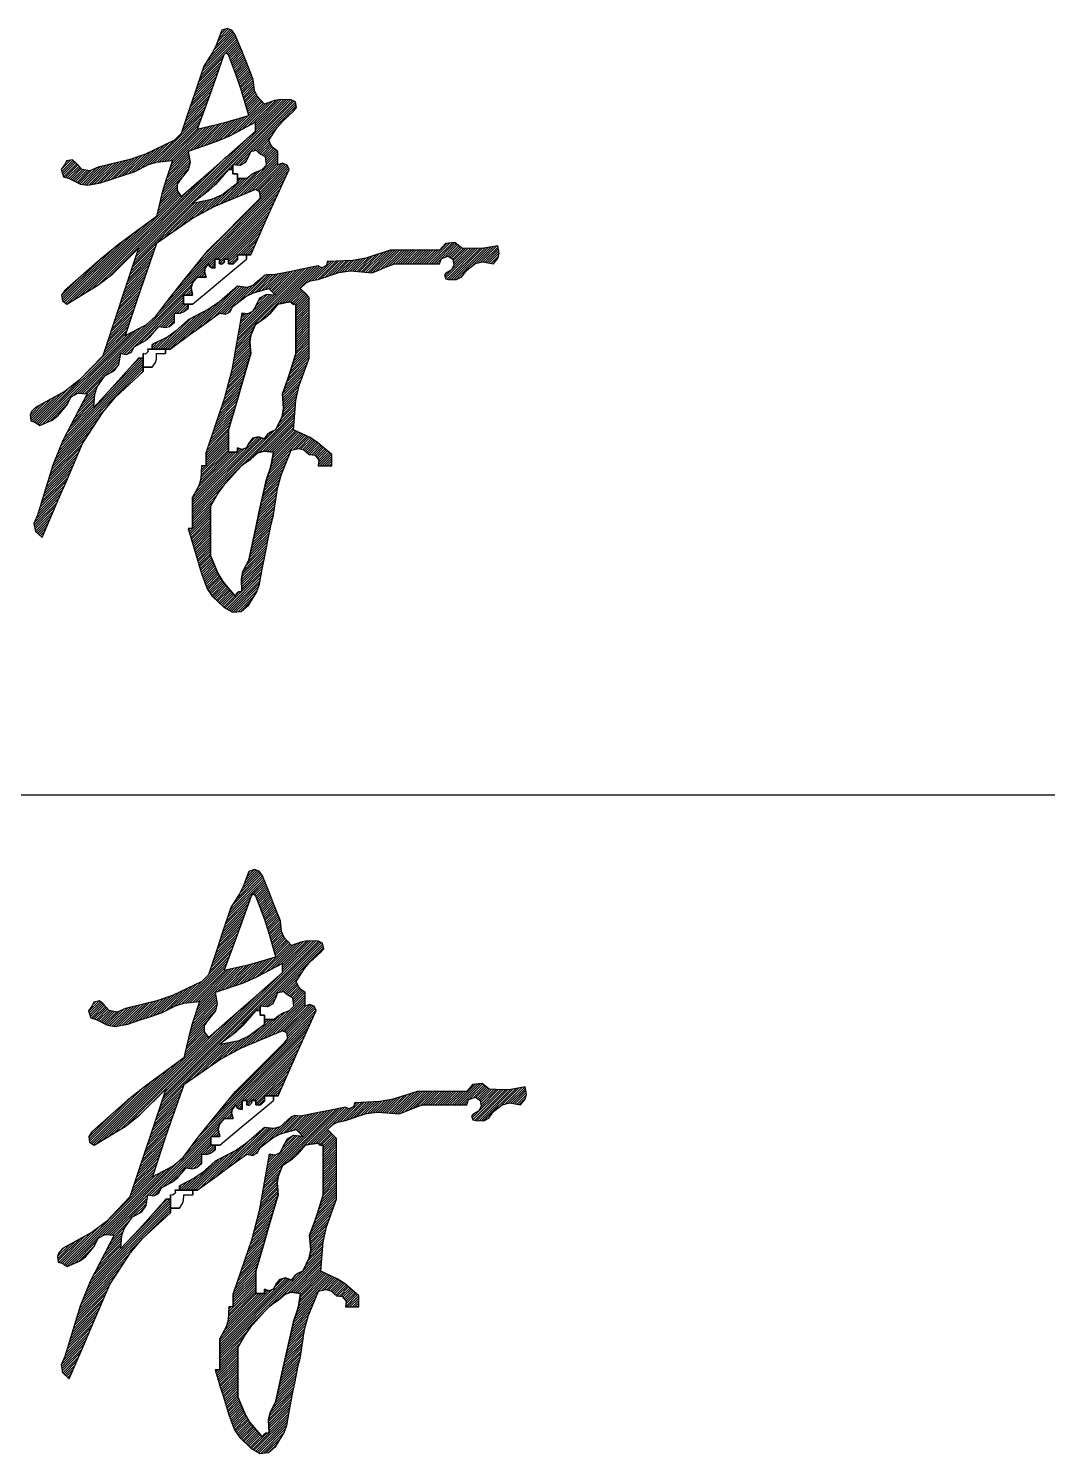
# Model space of a CAD drawing. Extents: x -14715 to 4269, y -24538 to -12228.
# Drawn here: x -13828.49 to -13820.92, y -24509.45 to -24498.87 of the extents above; entities that cross this region are included whole.
import ezdxf

# ---------------------------------------------------------------- set-up
doc = ezdxf.new("R2010")
doc.units = 0
doc.header["$LTSCALE"] = 2000
doc.header["$MEASUREMENT"] = 0
doc.layers.get('0').update_dxf_attribs({"linetype": 'CONTINUOUS'})

# ---------------------------------------------------------------- blocks, each defined once
blk = doc.blocks.new('ZYC')
h = blk.add_hatch()
h.set_pattern_fill('ANSI31', color=256, scale=0.01, style=0)
h.paths.add_polyline_path([(0.871345, 0.42887), (0.877014, 0.441542), (0.888561, 0.466786), (0.887043, 0.470041), (0.883569, 0.471431), (0.880225, 0.47012), (0.880225, 0.474121), (0.880225, 0.476122), (0.880225, 0.480123), (0.876842, 0.482728), (0.875355, 0.484586), (0.873557, 0.488458), (0.879788, 0.497952), (0.883563, 0.502415), (0.891895, 0.510131), (0.894109, 0.512712), (0.893264, 0.516935), (0.890228, 0.518466), (0.882117, 0.518604), (0.877851, 0.517893), (0.870223, 0.515132), (0.864821, 0.52111), (0.862839, 0.525469), (0.861887, 0.53347), (0.856662, 0.54685), (0.853994, 0.553519), (0.848551, 0.566812), (0.84612, 0.570258), (0.84256, 0.571445), (0.838548, 0.570146), (0.834376, 0.55897), (0.831649, 0.553515), (0.825211, 0.543472), (0.818543, 0.523467), (0.815209, 0.513465), (0.80854, 0.49346), (0.80654, 0.491459), (0.80554, 0.490459), (0.803539, 0.488458), (0.781826, 0.478132), (0.770242, 0.474043), (0.746858, 0.468453), (0.740671, 0.46563), (0.734812, 0.466802), (0.730187, 0.471787), (0.727621, 0.474019), (0.723362, 0.473167), (0.721851, 0.47012), (0.719419, 0.466675), (0.721173, 0.461415), (0.725186, 0.460118), (0.733628, 0.455915), (0.739244, 0.455113), (0.748525, 0.456784), (0.758528, 0.460118), (0.763529, 0.461785), (0.773531, 0.465119), (0.784076, 0.470453), (0.790119, 0.47223), (0.801872, 0.473455), (0.796442, 0.457016), (0.794098, 0.448645), (0.790202, 0.431777), (0.761914, 0.411004), (0.748191, 0.399958), (0.721851, 0.376763), (0.719546, 0.373426), (0.720255, 0.369169), (0.723519, 0.366761), (0.746674, 0.380799), (0.757642, 0.389367), (0.776866, 0.408438), (0.766118, 0.376456), (0.760783, 0.360452), (0.750192, 0.328417), (0.732723, 0.310244), (0.722265, 0.302226), (0.700179, 0.290074), (0.697284, 0.287008), (0.696369, 0.284262), (0.696845, 0.280072), (0.699684, 0.279157), (0.701079, 0.278459), (0.703513, 0.276738), (0.712713, 0.280665), (0.717172, 0.28401), (0.723519, 0.291741), (0.726659, 0.297847), (0.73168, 0.300636), (0.738522, 0.300077), (0.720634, 0.265553), (0.713177, 0.247249), (0.701846, 0.210054), (0.699024, 0.203867), (0.700195, 0.198008), (0.705181, 0.193383), (0.717185, 0.221389), (0.723187, 0.235393), (0.735188, 0.263401), (0.750469, 0.286767), (0.759738, 0.297752), (0.7802, 0.316748), (0.7802, 0.32675), (0.776866, 0.32675), (0.763667, 0.311956), (0.756997, 0.304619), (0.743524, 0.290074), (0.744225, 0.299963), (0.746137, 0.305318), (0.751859, 0.313414), (0.758927, 0.317452), (0.762153, 0.322062), (0.763529, 0.330085), (0.767936, 0.329319), (0.771499, 0.331101), (0.773531, 0.335086), (0.781822, 0.339679), (0.785726, 0.342873), (0.791869, 0.35009), (0.796661, 0.349308), (0.799884, 0.350229), (0.803539, 0.353424), (0.803539, 0.356091), (0.803539, 0.357425), (0.803539, 0.360092), (0.807755, 0.360184), (0.810113, 0.36097), (0.813542, 0.363426), (0.813542, 0.366761), (0.810207, 0.366761), (0.810207, 0.369428), (0.810207, 0.370762), (0.810207, 0.373429), (0.812875, 0.373429), (0.814208, 0.373429), (0.816876, 0.373429), (0.815817, 0.378825), (0.816736, 0.382503), (0.82021, 0.386766), (0.822877, 0.386766), (0.824211, 0.386766), (0.826878, 0.386766), (0.825691, 0.390644), (0.826165, 0.393484), (0.828545, 0.396768), (0.829759, 0.394693), (0.831164, 0.393756), (0.833547, 0.393434), (0.833547, 0.396101), (0.833547, 0.397435), (0.833547, 0.400102), (0.836881, 0.400102), (0.836881, 0.396768), (0.838724, 0.396367), (0.840617, 0.39826), (0.840215, 0.400102), (0.843549, 0.400102), (0.843549, 0.396768), (0.847321, 0.396775), (0.850211, 0.399664), (0.850218, 0.403437), (0.856886, 0.403437), (0.86022, 0.403437)])
h.paths.add_polyline_path([(0.81766, 0.430826), (0.832668, 0.439013), (0.863554, 0.451782), (0.86659, 0.450251), (0.867435, 0.446028), (0.865221, 0.443447), (0.850551, 0.428776), (0.843216, 0.421441), (0.828545, 0.406771), (0.817133, 0.39283), (0.811464, 0.385827), (0.800205, 0.371762), (0.78972, 0.357746), (0.782385, 0.351511), (0.766863, 0.343421), (0.775929, 0.370852), (0.780598, 0.384525), (0.790202, 0.411772)], flags=16)
h.paths.add_polyline_path([(0.80854, 0.446781), (0.805425, 0.451112), (0.805425, 0.455787), (0.80854, 0.460118), (0.813699, 0.466554), (0.815065, 0.472016), (0.813542, 0.480123), (0.834155, 0.487227), (0.844276, 0.491612), (0.863554, 0.501795), (0.863554, 0.499128), (0.863554, 0.497794), (0.863554, 0.495127), (0.841589, 0.475743), (0.830586, 0.466074)], flags=16)
h.paths.add_polyline_path([(0.816876, 0.44178), (0.828552, 0.450587), (0.834008, 0.455702), (0.843549, 0.466786), (0.846883, 0.466786), (0.846883, 0.47012), (0.852237, 0.469623), (0.856263, 0.471924), (0.858553, 0.476789), (0.859871, 0.479923), (0.864466, 0.480842), (0.866889, 0.478456), (0.871025, 0.476192), (0.871893, 0.470117), (0.868556, 0.466786), (0.863539, 0.464853), (0.861098, 0.463458), (0.856886, 0.460118), (0.850218, 0.460118), (0.850218, 0.456784), (0.838559, 0.447954), (0.831216, 0.444649)], flags=16)
h.paths.add_polyline_path([(0.82021, 0.496794), (0.828392, 0.518733), (0.832394, 0.529737), (0.840215, 0.551808), (0.840995, 0.55289), (0.84277, 0.55289), (0.843549, 0.551808), (0.850321, 0.534079), (0.853333, 0.525043), (0.858553, 0.506796), (0.843346, 0.502328), (0.835663, 0.500323)], flags=16)
h.paths.add_polyline_path([(0.862059, 0.375253), (0.873557, 0.37843), (0.875557, 0.37643), (0.876558, 0.375429), (0.878558, 0.373429), (0.871716, 0.373988), (0.866694, 0.371199), (0.863554, 0.365093), (0.861382, 0.361183), (0.857984, 0.359484), (0.853552, 0.360092), (0.846069, 0.318055), (0.840672, 0.297141), (0.826878, 0.256732), (0.826878, 0.250064), (0.826878, 0.24673), (0.825545, 0.24673), (0.824878, 0.24673), (0.823544, 0.24673), (0.823031, 0.237034), (0.821563, 0.231894), (0.816876, 0.223391), (0.816876, 0.213388), (0.816876, 0.200051), (0.815542, 0.200051), (0.814875, 0.200051), (0.813542, 0.200051), (0.817543, 0.186714), (0.819543, 0.180046), (0.823544, 0.166709), (0.827791, 0.155463), (0.831467, 0.149949), (0.840215, 0.141703), (0.84657, 0.13798), (0.852974, 0.138562), (0.858553, 0.14337), (0.864559, 0.153054), (0.866713, 0.158799), (0.868556, 0.170044), (0.871223, 0.18338), (0.872557, 0.190049), (0.875224, 0.203385), (0.875891, 0.206053), (0.876224, 0.207386), (0.876891, 0.210054), (0.879889, 0.229889), (0.882632, 0.239833), (0.890228, 0.258399), (0.89558, 0.259661), (0.899436, 0.258697), (0.903565, 0.255065), (0.907812, 0.254625), (0.910735, 0.25097), (0.910233, 0.24673), (0.914234, 0.24673), (0.916235, 0.24673), (0.920236, 0.24673), (0.920236, 0.250064), (0.920236, 0.251731), (0.920236, 0.255065), (0.90998, 0.263848), (0.904109, 0.267647), (0.891895, 0.273403), (0.893648, 0.295176), (0.896067, 0.306234), (0.903565, 0.32675), (0.903565, 0.344755), (0.903565, 0.353757), (0.903565, 0.371762), (0.900897, 0.374429), (0.899564, 0.375763), (0.896896, 0.37843), (0.901245, 0.382512), (0.904358, 0.384068), (0.910233, 0.385099), (0.925477, 0.390367), (0.934172, 0.391453), (0.950243, 0.3901), (0.956912, 0.392767), (0.960246, 0.394101), (0.966914, 0.396768), (0.980251, 0.396768), (0.986919, 0.396768), (1.000256, 0.396768), (1.001698, 0.400731), (1.006727, 0.402408), (1.010259, 0.400102), (1.010867, 0.395671), (1.009168, 0.392272), (1.005257, 0.3901), (1.003934, 0.388458), (1.004881, 0.385618), (1.006924, 0.385099), (1.012888, 0.385026), (1.016741, 0.386953), (1.020261, 0.391767), (1.026697, 0.396926), (1.03216, 0.398291), (1.040266, 0.396768), (1.04374, 0.401031), (1.044659, 0.404709), (1.0436, 0.410105), (1.033059, 0.40833), (1.027608, 0.407989), (1.016927, 0.408438), (1.011661, 0.412583), (1.004597, 0.411877), (1.000256, 0.406771), (0.985586, 0.406771), (0.97825, 0.406771), (0.96358, 0.406771), (0.945524, 0.400963), (0.935851, 0.399236), (0.916901, 0.398435), (0.916329, 0.395509), (0.912918, 0.393803), (0.910233, 0.395101), (0.896896, 0.392434), (0.890228, 0.3911), (0.876891, 0.388433), (0.872698, 0.388881), (0.869975, 0.387973), (0.866889, 0.385099), (0.861654, 0.380508), (0.857114, 0.379147), (0.850218, 0.380097), (0.836856, 0.368404), (0.829308, 0.363258), (0.813542, 0.355091), (0.803942, 0.346403), (0.798418, 0.342605), (0.786868, 0.336753), (0.786868, 0.333419), (0.796871, 0.333419), (0.800205, 0.333419), (0.814842, 0.344134), (0.822177, 0.349469), (0.836881, 0.360092), (0.841288, 0.359327), (0.844851, 0.361109), (0.846883, 0.365093), (0.856324, 0.372385)])
h.paths.add_polyline_path([(0.870971, 0.356805), (0.874427, 0.359915), (0.880225, 0.366761), (0.884191, 0.367611), (0.8862, 0.367945), (0.890228, 0.368428), (0.890952, 0.367124), (0.892085, 0.366558), (0.893562, 0.366761), (0.893562, 0.35209), (0.893562, 0.344755), (0.893562, 0.330085), (0.889936, 0.317963), (0.887932, 0.31195), (0.88356, 0.300077), (0.884483, 0.289261), (0.883338, 0.28315), (0.878558, 0.273403), (0.874686, 0.271605), (0.872827, 0.270118), (0.870223, 0.266735), (0.865641, 0.268341), (0.861595, 0.267185), (0.858553, 0.263401), (0.857036, 0.260146), (0.853561, 0.258756), (0.850218, 0.260067), (0.850218, 0.256732), (0.843549, 0.256732), (0.843549, 0.273403), (0.850246, 0.296067), (0.85358, 0.307404), (0.86022, 0.330085), (0.859447, 0.338821), (0.860191, 0.343656), (0.863554, 0.351757)], flags=16)
h.paths.add_polyline_path([(0.869994, 0.257683), (0.876891, 0.256732), (0.875505, 0.248601), (0.874493, 0.244554), (0.87189, 0.236727), (0.866414, 0.212753), (0.863747, 0.200749), (0.858553, 0.176712), (0.854239, 0.168195), (0.853106, 0.16291), (0.853552, 0.153373), (0.851169, 0.153051), (0.849764, 0.152114), (0.848551, 0.150038), (0.839476, 0.160787), (0.835638, 0.167068), (0.830213, 0.180046), (0.830213, 0.216722), (0.835992, 0.226633), (0.839383, 0.23138), (0.850218, 0.243396), (0.853788, 0.247187), (0.855847, 0.248903), (0.86022, 0.251731), (0.865455, 0.256321)], flags=16)
for p, q in [((0.84256, 0.571445), (0.838548, 0.570146)), ((0.84612, 0.570258), (0.84256, 0.571445)), ((0.838548, 0.570146), (0.834376, 0.55897)), ((0.848551, 0.566812), (0.84612, 0.570258)), ((0.853994, 0.553519), (0.848551, 0.566812)), ((0.831649, 0.553515), (0.825211, 0.543472)), ((0.834376, 0.55897), (0.831649, 0.553515)), ((0.840215, 0.551808), (0.832394, 0.529737)), ((0.840995, 0.55289), (0.840215, 0.551808)), ((0.84277, 0.55289), (0.840995, 0.55289)), ((0.843549, 0.551808), (0.84277, 0.55289)), ((0.850321, 0.534079), (0.843549, 0.551808)), ((0.856662, 0.54685), (0.853994, 0.553519)), ((0.825211, 0.543472), (0.818543, 0.523467)), ((0.861887, 0.53347), (0.856662, 0.54685)), ((0.832394, 0.529737), (0.828392, 0.518733)), ((0.853333, 0.525043), (0.850321, 0.534079)), ((0.862839, 0.525469), (0.861887, 0.53347)), ((0.818543, 0.523467), (0.815209, 0.513465)), ((0.828392, 0.518733), (0.82021, 0.496794)), ((0.858553, 0.506796), (0.853333, 0.525043)), ((0.864821, 0.52111), (0.862839, 0.525469)), ((0.870223, 0.515132), (0.864821, 0.52111)), ((0.882117, 0.518604), (0.877851, 0.517893)), ((0.890228, 0.518466), (0.882117, 0.518604)), ((0.815209, 0.513465), (0.80854, 0.49346)), ((0.877851, 0.517893), (0.870223, 0.515132)), ((0.883563, 0.502415), (0.891895, 0.510131)), ((0.893264, 0.516935), (0.890228, 0.518466)), ((0.891895, 0.510131), (0.894109, 0.512712)), ((0.894109, 0.512712), (0.893264, 0.516935)), ((0.82021, 0.496794), (0.835663, 0.500323)), ((0.835663, 0.500323), (0.843346, 0.502328)), ((0.843346, 0.502328), (0.858553, 0.506796)), ((0.863554, 0.501795), (0.844276, 0.491612)), ((0.863554, 0.499128), (0.863554, 0.501795)), ((0.863554, 0.497794), (0.863554, 0.499128)), ((0.863554, 0.495127), (0.863554, 0.497794)), ((0.873557, 0.488458), (0.879788, 0.497952)), ((0.879788, 0.497952), (0.883563, 0.502415)), ((0.803539, 0.488458), (0.781826, 0.478132)), ((0.80554, 0.490459), (0.803539, 0.488458)), ((0.80654, 0.491459), (0.80554, 0.490459)), ((0.80854, 0.49346), (0.80654, 0.491459)), ((0.834155, 0.487227), (0.813542, 0.480123)), ((0.844276, 0.491612), (0.834155, 0.487227)), ((0.841589, 0.475743), (0.863554, 0.495127)), ((0.875355, 0.484586), (0.873557, 0.488458)), ((0.781826, 0.478132), (0.770242, 0.474043)), ((0.813542, 0.480123), (0.815065, 0.472016)), ((0.858553, 0.476789), (0.856263, 0.471924)), ((0.859871, 0.479923), (0.858553, 0.476789)), ((0.864466, 0.480842), (0.859871, 0.479923)), ((0.866889, 0.478456), (0.864466, 0.480842)), ((0.871025, 0.476192), (0.866889, 0.478456)), ((0.871893, 0.470117), (0.871025, 0.476192)), ((0.876842, 0.482728), (0.875355, 0.484586)), ((0.880225, 0.480123), (0.876842, 0.482728)), ((0.880225, 0.476122), (0.880225, 0.480123)), ((0.721851, 0.47012), (0.719419, 0.466675)), ((0.719419, 0.466675), (0.721173, 0.461415)), ((0.723362, 0.473167), (0.721851, 0.47012)), ((0.727621, 0.474019), (0.723362, 0.473167)), ((0.730187, 0.471787), (0.727621, 0.474019)), ((0.734812, 0.466802), (0.730187, 0.471787)), ((0.740671, 0.46563), (0.734812, 0.466802)), ((0.746858, 0.468453), (0.740671, 0.46563)), ((0.770242, 0.474043), (0.746858, 0.468453)), ((0.773531, 0.465119), (0.784076, 0.470453)), ((0.784076, 0.470453), (0.790119, 0.47223)), ((0.790119, 0.47223), (0.801872, 0.473455)), ((0.801872, 0.473455), (0.796442, 0.457016)), ((0.813699, 0.466554), (0.80854, 0.460118)), ((0.80854, 0.446781), (0.830586, 0.466074)), ((0.815065, 0.472016), (0.813699, 0.466554)), ((0.830586, 0.466074), (0.841589, 0.475743)), ((0.843549, 0.466786), (0.834008, 0.455702)), ((0.846883, 0.466786), (0.843549, 0.466786)), ((0.843549, 0.466786), (0.846883, 0.466786)), ((0.846883, 0.466786), (0.843549, 0.466786)), ((0.852237, 0.469623), (0.846883, 0.47012)), ((0.846883, 0.47012), (0.846883, 0.463452)), ((0.846883, 0.463452), (0.846883, 0.47012)), ((0.846883, 0.47012), (0.846883, 0.463452)), ((0.846883, 0.463452), (0.846883, 0.466786)), ((0.846883, 0.466786), (0.846883, 0.463452)), ((0.846883, 0.463452), (0.846883, 0.466786)), ((0.856263, 0.471924), (0.852237, 0.469623)), ((0.863539, 0.464853), (0.868556, 0.466786)), ((0.868556, 0.466786), (0.871893, 0.470117)), ((0.877014, 0.441542), (0.888561, 0.466786)), ((0.880225, 0.474121), (0.880225, 0.476122)), ((0.880225, 0.47012), (0.880225, 0.474121)), ((0.883569, 0.471431), (0.880225, 0.47012)), ((0.887043, 0.470041), (0.883569, 0.471431)), ((0.888561, 0.466786), (0.887043, 0.470041)), ((0.721173, 0.461415), (0.725186, 0.460118)), ((0.725186, 0.460118), (0.733628, 0.455915)), ((0.733628, 0.455915), (0.739244, 0.455113)), ((0.739244, 0.455113), (0.748525, 0.456784)), ((0.748525, 0.456784), (0.758528, 0.460118)), ((0.758528, 0.460118), (0.763529, 0.461785)), ((0.763529, 0.461785), (0.773531, 0.465119)), ((0.796442, 0.457016), (0.794098, 0.448645)), ((0.80854, 0.460118), (0.805425, 0.455787)), ((0.805425, 0.455787), (0.805425, 0.451112)), ((0.834008, 0.455702), (0.828552, 0.450587)), ((0.838559, 0.447954), (0.850218, 0.456784)), ((0.848217, 0.463452), (0.846883, 0.463452)), ((0.846883, 0.463452), (0.848217, 0.463452)), ((0.848884, 0.463452), (0.848217, 0.463452)), ((0.848217, 0.463452), (0.848884, 0.463452)), ((0.850218, 0.463452), (0.848884, 0.463452)), ((0.848884, 0.463452), (0.850218, 0.463452)), ((0.850218, 0.456784), (0.850218, 0.463452)), ((0.850218, 0.463452), (0.850218, 0.456784)), ((0.850218, 0.456784), (0.850218, 0.463452)), ((0.850218, 0.463452), (0.850218, 0.460118)), ((0.850218, 0.460118), (0.850218, 0.463452)), ((0.850218, 0.463452), (0.850218, 0.460118)), ((0.850218, 0.460118), (0.856886, 0.460118)), ((0.856886, 0.460118), (0.850218, 0.460118)), ((0.850218, 0.460118), (0.856886, 0.460118)), ((0.856886, 0.460118), (0.861098, 0.463458)), ((0.861098, 0.463458), (0.863539, 0.464853)), ((0.794098, 0.448645), (0.790202, 0.431777)), ((0.805425, 0.451112), (0.80854, 0.446781)), ((0.828552, 0.450587), (0.816876, 0.44178)), ((0.816876, 0.44178), (0.831216, 0.444649)), ((0.831216, 0.444649), (0.838559, 0.447954)), ((0.863554, 0.451782), (0.832668, 0.439013)), ((0.86659, 0.450251), (0.863554, 0.451782)), ((0.865221, 0.443447), (0.867435, 0.446028)), ((0.867435, 0.446028), (0.86659, 0.450251)), ((0.832668, 0.439013), (0.81766, 0.430826)), ((0.850551, 0.428776), (0.865221, 0.443447)), ((0.871345, 0.42887), (0.877014, 0.441542)), ((0.790202, 0.431777), (0.761914, 0.411004)), ((0.81766, 0.430826), (0.790202, 0.411772)), ((0.843216, 0.421441), (0.850551, 0.428776)), ((0.86022, 0.403437), (0.871345, 0.42887)), ((0.828545, 0.406771), (0.843216, 0.421441)), ((0.761914, 0.411004), (0.748191, 0.399958)), ((0.757642, 0.389367), (0.776866, 0.408438)), ((0.776866, 0.408438), (0.766118, 0.376456)), ((0.790202, 0.411772), (0.780598, 0.384525)), ((0.817133, 0.39283), (0.828545, 0.406771)), ((0.850211, 0.399664), (0.850218, 0.403437)), ((0.850218, 0.403437), (0.850211, 0.399664)), ((0.850218, 0.403437), (0.86022, 0.403437)), ((0.86022, 0.403437), (0.850218, 0.403437)), ((0.850218, 0.403437), (0.86022, 0.403437)), ((0.856886, 0.403437), (0.850218, 0.403437)), ((0.850218, 0.403437), (0.856886, 0.403437)), ((0.856886, 0.403437), (0.850218, 0.403437)), ((0.856886, 0.400102), (0.856886, 0.403437)), ((0.856886, 0.403437), (0.856886, 0.400102)), ((0.856886, 0.400102), (0.856886, 0.403437)), ((0.96358, 0.406771), (0.945524, 0.400963)), ((0.97825, 0.406771), (0.96358, 0.406771)), ((0.985586, 0.406771), (0.97825, 0.406771)), ((1.000256, 0.406771), (0.985586, 0.406771)), ((1.004597, 0.411877), (1.000256, 0.406771)), ((1.001698, 0.400731), (1.006727, 0.402408)), ((1.011661, 0.412583), (1.004597, 0.411877)), ((1.006727, 0.402408), (1.010259, 0.400102)), ((1.016927, 0.408438), (1.011661, 0.412583)), ((1.027608, 0.407989), (1.016927, 0.408438)), ((1.033059, 0.40833), (1.027608, 0.407989)), ((1.0436, 0.410105), (1.033059, 0.40833)), ((1.044659, 0.404709), (1.0436, 0.410105)), ((1.04374, 0.401031), (1.044659, 0.404709)), ((0.748191, 0.399958), (0.721851, 0.376763)), ((0.811464, 0.385827), (0.817133, 0.39283)), ((0.825691, 0.390644), (0.826165, 0.393484)), ((0.826165, 0.393484), (0.825691, 0.390644)), ((0.826165, 0.393484), (0.828545, 0.396768)), ((0.828545, 0.396768), (0.826165, 0.393484)), ((0.828545, 0.396768), (0.829759, 0.394693)), ((0.829759, 0.394693), (0.828545, 0.396768)), ((0.829759, 0.394693), (0.831164, 0.393756)), ((0.831164, 0.393756), (0.829759, 0.394693)), ((0.831164, 0.393756), (0.833547, 0.393434)), ((0.833547, 0.393434), (0.831164, 0.393756)), ((0.833547, 0.397435), (0.833547, 0.400102)), ((0.833547, 0.400102), (0.836881, 0.400102)), ((0.836881, 0.400102), (0.833547, 0.400102)), ((0.833547, 0.400102), (0.836881, 0.400102)), ((0.836881, 0.400102), (0.833547, 0.400102)), ((0.833547, 0.400102), (0.836881, 0.400102)), ((0.836881, 0.400102), (0.833547, 0.400102)), ((0.833547, 0.400102), (0.833547, 0.397435)), ((0.833547, 0.396101), (0.833547, 0.397435)), ((0.833547, 0.397435), (0.833547, 0.396101)), ((0.833547, 0.393434), (0.833547, 0.396101)), ((0.833547, 0.396101), (0.833547, 0.393434)), ((0.836881, 0.396768), (0.836881, 0.400102)), ((0.836881, 0.400102), (0.836881, 0.396768)), ((0.836881, 0.396768), (0.836881, 0.400102)), ((0.838724, 0.396367), (0.836881, 0.396768)), ((0.836881, 0.396768), (0.838724, 0.396367)), ((0.840617, 0.39826), (0.838724, 0.396367)), ((0.838724, 0.396367), (0.840617, 0.39826)), ((0.843549, 0.400102), (0.840215, 0.400102)), ((0.840215, 0.400102), (0.843549, 0.400102)), ((0.843549, 0.400102), (0.840215, 0.400102)), ((0.840215, 0.400102), (0.840617, 0.39826)), ((0.840617, 0.39826), (0.840215, 0.400102)), ((0.840215, 0.400102), (0.843549, 0.400102)), ((0.843549, 0.400102), (0.840215, 0.400102)), ((0.840215, 0.400102), (0.843549, 0.400102)), ((0.840833, 0.386824), (0.856886, 0.400102)), ((0.843549, 0.396768), (0.843549, 0.400102)), ((0.843549, 0.400102), (0.843549, 0.396768)), ((0.843549, 0.396768), (0.843549, 0.400102)), ((0.843549, 0.396768), (0.847321, 0.396775)), ((0.847321, 0.396775), (0.843549, 0.396768)), ((0.847321, 0.396775), (0.850211, 0.399664)), ((0.850211, 0.399664), (0.847321, 0.396775)), ((0.896896, 0.392434), (0.890228, 0.3911)), ((0.910233, 0.395101), (0.896896, 0.392434)), ((0.912918, 0.393803), (0.910233, 0.395101)), ((0.916329, 0.395509), (0.912918, 0.393803)), ((0.916901, 0.398435), (0.916329, 0.395509)), ((0.935851, 0.399236), (0.916901, 0.398435)), ((0.945524, 0.400963), (0.935851, 0.399236)), ((0.950243, 0.3901), (0.956912, 0.392767)), ((0.956912, 0.392767), (0.960246, 0.394101)), ((0.960246, 0.394101), (0.966914, 0.396768)), ((0.966914, 0.396768), (0.980251, 0.396768)), ((0.980251, 0.396768), (0.986919, 0.396768)), ((0.986919, 0.396768), (1.000256, 0.396768)), ((1.000256, 0.396768), (1.001698, 0.400731)), ((1.009168, 0.392272), (1.005257, 0.3901)), ((1.010867, 0.395671), (1.009168, 0.392272)), ((1.010259, 0.400102), (1.010867, 0.395671)), ((1.016741, 0.386953), (1.020261, 0.391767)), ((1.020261, 0.391767), (1.026697, 0.396926)), ((1.026697, 0.396926), (1.03216, 0.398291)), ((1.03216, 0.398291), (1.040266, 0.396768)), ((1.040266, 0.396768), (1.04374, 0.401031)), ((0.746674, 0.380799), (0.757642, 0.389367)), ((0.780598, 0.384525), (0.775929, 0.370852)), ((0.800205, 0.371762), (0.811464, 0.385827)), ((0.815817, 0.378825), (0.816736, 0.382503)), ((0.816736, 0.382503), (0.815817, 0.378825)), ((0.816736, 0.382503), (0.82021, 0.386766)), ((0.82021, 0.386766), (0.816736, 0.382503)), ((0.82021, 0.386766), (0.822877, 0.386766)), ((0.822877, 0.386766), (0.82021, 0.386766)), ((0.822877, 0.386766), (0.824211, 0.386766)), ((0.824211, 0.386766), (0.822877, 0.386766)), ((0.824211, 0.386766), (0.826878, 0.386766)), ((0.826878, 0.386766), (0.824211, 0.386766)), ((0.826878, 0.386766), (0.825691, 0.390644)), ((0.825691, 0.390644), (0.826878, 0.386766)), ((0.832831, 0.380156), (0.840833, 0.386824)), ((0.866889, 0.385099), (0.861654, 0.380508)), ((0.869975, 0.387973), (0.866889, 0.385099)), ((0.872698, 0.388881), (0.869975, 0.387973)), ((0.876891, 0.388433), (0.872698, 0.388881)), ((0.890228, 0.3911), (0.876891, 0.388433)), ((0.896896, 0.37843), (0.901245, 0.382512)), ((0.901245, 0.382512), (0.904358, 0.384068)), ((0.904358, 0.384068), (0.910233, 0.385099)), ((0.910233, 0.385099), (0.925477, 0.390367)), ((0.925477, 0.390367), (0.934172, 0.391453)), ((0.934172, 0.391453), (0.950243, 0.3901)), ((1.005257, 0.3901), (1.003934, 0.388458)), ((1.003934, 0.388458), (1.004881, 0.385618)), ((1.004881, 0.385618), (1.006924, 0.385099)), ((1.006924, 0.385099), (1.012888, 0.385026)), ((1.012888, 0.385026), (1.016741, 0.386953)), ((0.721851, 0.376763), (0.719546, 0.373426)), ((0.719546, 0.373426), (0.720255, 0.369169)), ((0.723519, 0.366761), (0.746674, 0.380799)), ((0.766118, 0.376456), (0.760783, 0.360452)), ((0.775929, 0.370852), (0.766863, 0.343421)), ((0.78972, 0.357746), (0.800205, 0.371762)), ((0.810207, 0.370762), (0.810207, 0.373429)), ((0.810207, 0.373429), (0.812875, 0.373429)), ((0.812875, 0.373429), (0.810207, 0.373429)), ((0.810207, 0.373429), (0.810207, 0.370762)), ((0.810207, 0.369428), (0.810207, 0.370762)), ((0.810207, 0.370762), (0.810207, 0.369428)), ((0.812875, 0.373429), (0.814208, 0.373429)), ((0.814208, 0.373429), (0.812875, 0.373429)), ((0.814208, 0.373429), (0.816876, 0.373429)), ((0.816876, 0.373429), (0.814208, 0.373429)), ((0.816876, 0.373429), (0.815817, 0.378825)), ((0.815817, 0.378825), (0.816876, 0.373429)), ((0.816876, 0.366761), (0.832831, 0.380156)), ((0.850218, 0.380097), (0.836856, 0.368404)), ((0.846883, 0.365093), (0.856324, 0.372385)), ((0.857114, 0.379147), (0.850218, 0.380097)), ((0.856324, 0.372385), (0.862059, 0.375253)), ((0.861654, 0.380508), (0.857114, 0.379147)), ((0.862059, 0.375253), (0.873557, 0.37843)), ((0.866694, 0.371199), (0.863554, 0.365093)), ((0.871716, 0.373988), (0.866694, 0.371199)), ((0.878558, 0.373429), (0.871716, 0.373988)), ((0.873557, 0.37843), (0.875557, 0.37643)), ((0.875557, 0.37643), (0.876558, 0.375429)), ((0.876558, 0.375429), (0.878558, 0.373429)), ((0.899564, 0.375763), (0.896896, 0.37843)), ((0.900897, 0.374429), (0.899564, 0.375763)), ((0.903565, 0.371762), (0.900897, 0.374429)), ((0.903565, 0.353757), (0.903565, 0.371762)), ((0.720255, 0.369169), (0.723519, 0.366761)), ((0.760783, 0.360452), (0.750192, 0.328417)), ((0.803539, 0.360092), (0.807755, 0.360184)), ((0.803539, 0.357425), (0.803539, 0.360092)), ((0.807755, 0.360184), (0.810113, 0.36097)), ((0.810113, 0.36097), (0.813542, 0.363426)), ((0.810207, 0.366761), (0.810207, 0.369428)), ((0.810207, 0.369428), (0.810207, 0.366761)), ((0.813542, 0.366761), (0.810207, 0.366761)), ((0.810207, 0.366761), (0.813542, 0.366761)), ((0.813542, 0.366761), (0.810207, 0.366761)), ((0.810207, 0.366761), (0.816876, 0.366761)), ((0.816876, 0.366761), (0.810207, 0.366761)), ((0.810207, 0.366761), (0.816876, 0.366761)), ((0.813542, 0.363426), (0.813542, 0.366761)), ((0.813542, 0.366761), (0.813542, 0.363426)), ((0.813542, 0.363426), (0.813542, 0.366761)), ((0.829308, 0.363258), (0.813542, 0.355091)), ((0.822177, 0.349469), (0.836881, 0.360092)), ((0.836856, 0.368404), (0.829308, 0.363258)), ((0.836881, 0.360092), (0.841288, 0.359327)), ((0.841288, 0.359327), (0.844851, 0.361109)), ((0.844851, 0.361109), (0.846883, 0.365093)), ((0.853552, 0.360092), (0.846069, 0.318055)), ((0.857984, 0.359484), (0.853552, 0.360092)), ((0.861382, 0.361183), (0.857984, 0.359484)), ((0.863554, 0.365093), (0.861382, 0.361183)), ((0.870971, 0.356805), (0.874427, 0.359915)), ((0.874427, 0.359915), (0.870971, 0.356805)), ((0.874427, 0.359915), (0.880225, 0.366761)), ((0.880225, 0.366761), (0.874427, 0.359915)), ((0.880225, 0.366761), (0.884191, 0.367611)), ((0.884191, 0.367611), (0.880225, 0.366761)), ((0.884191, 0.367611), (0.8862, 0.367945)), ((0.8862, 0.367945), (0.884191, 0.367611)), ((0.8862, 0.367945), (0.890228, 0.368428)), ((0.890228, 0.368428), (0.8862, 0.367945)), ((0.890228, 0.368428), (0.890952, 0.367124)), ((0.890952, 0.367124), (0.890228, 0.368428)), ((0.890952, 0.367124), (0.892085, 0.366558)), ((0.892085, 0.366558), (0.890952, 0.367124)), ((0.892085, 0.366558), (0.893562, 0.366761)), ((0.893562, 0.366761), (0.892085, 0.366558)), ((0.893562, 0.366761), (0.893562, 0.35209)), ((0.893562, 0.35209), (0.893562, 0.366761)), ((0.766863, 0.343421), (0.782385, 0.351511)), ((0.782385, 0.351511), (0.78972, 0.357746)), ((0.785726, 0.342873), (0.791869, 0.35009)), ((0.791869, 0.35009), (0.796661, 0.349308)), ((0.796661, 0.349308), (0.799884, 0.350229)), ((0.799884, 0.350229), (0.803539, 0.353424)), ((0.803539, 0.356091), (0.803539, 0.357425)), ((0.803539, 0.353424), (0.803539, 0.356091)), ((0.813542, 0.355091), (0.803942, 0.346403)), ((0.814842, 0.344134), (0.822177, 0.349469)), ((0.860191, 0.343656), (0.863554, 0.351757)), ((0.863554, 0.351757), (0.860191, 0.343656)), ((0.863554, 0.351757), (0.870971, 0.356805)), ((0.870971, 0.356805), (0.863554, 0.351757)), ((0.893562, 0.35209), (0.893562, 0.344755)), ((0.893562, 0.344755), (0.893562, 0.35209)), ((0.903565, 0.344755), (0.903565, 0.353757)), ((0.773531, 0.335086), (0.781822, 0.339679)), ((0.781822, 0.339679), (0.785726, 0.342873)), ((0.798418, 0.342605), (0.786868, 0.336753)), ((0.803942, 0.346403), (0.798418, 0.342605)), ((0.800205, 0.333419), (0.814842, 0.344134)), ((0.859447, 0.338821), (0.860191, 0.343656)), ((0.860191, 0.343656), (0.859447, 0.338821)), ((0.86022, 0.330085), (0.859447, 0.338821)), ((0.859447, 0.338821), (0.86022, 0.330085)), ((0.893562, 0.344755), (0.893562, 0.330085)), ((0.893562, 0.330085), (0.893562, 0.344755)), ((0.903565, 0.32675), (0.903565, 0.344755)), ((0.750192, 0.328417), (0.732723, 0.310244)), ((0.762153, 0.322062), (0.763529, 0.330085)), ((0.763529, 0.330085), (0.767936, 0.329319)), ((0.767936, 0.329319), (0.771499, 0.331101)), ((0.771499, 0.331101), (0.773531, 0.335086)), ((0.782043, 0.329683), (0.7802, 0.330085)), ((0.7802, 0.330085), (0.7802, 0.320082)), ((0.7802, 0.320082), (0.7802, 0.330085)), ((0.7802, 0.330085), (0.7802, 0.320082)), ((0.783936, 0.331576), (0.782043, 0.329683)), ((0.796871, 0.333419), (0.783534, 0.333419)), ((0.783534, 0.333419), (0.796871, 0.333419)), ((0.796871, 0.333419), (0.783534, 0.333419)), ((0.783534, 0.333419), (0.783936, 0.331576)), ((0.786868, 0.336753), (0.786868, 0.333419)), ((0.786868, 0.333419), (0.786868, 0.336753)), ((0.786868, 0.336753), (0.786868, 0.333419)), ((0.786868, 0.333419), (0.800205, 0.333419)), ((0.800205, 0.333419), (0.786868, 0.333419)), ((0.786868, 0.333419), (0.800205, 0.333419)), ((0.790068, 0.325869), (0.790202, 0.330085)), ((0.790202, 0.330085), (0.79287, 0.330085)), ((0.79287, 0.330085), (0.794203, 0.330085)), ((0.794203, 0.330085), (0.796871, 0.330085)), ((0.796871, 0.330085), (0.796871, 0.333419)), ((0.796871, 0.333419), (0.796871, 0.330085)), ((0.796871, 0.330085), (0.796871, 0.333419)), ((0.85358, 0.307404), (0.86022, 0.330085)), ((0.86022, 0.330085), (0.85358, 0.307404)), ((0.893562, 0.330085), (0.889936, 0.317963)), ((0.889936, 0.317963), (0.893562, 0.330085)), ((0.751859, 0.313414), (0.758927, 0.317452)), ((0.758927, 0.317452), (0.762153, 0.322062)), ((0.776866, 0.32675), (0.763667, 0.311956)), ((0.7802, 0.32675), (0.776866, 0.32675)), ((0.776866, 0.32675), (0.7802, 0.32675)), ((0.7802, 0.32675), (0.776866, 0.32675)), ((0.7802, 0.316748), (0.7802, 0.32675)), ((0.7802, 0.32675), (0.7802, 0.316748)), ((0.7802, 0.316748), (0.7802, 0.32675)), ((0.7802, 0.320082), (0.786868, 0.320082)), ((0.786868, 0.320082), (0.7802, 0.320082)), ((0.7802, 0.320082), (0.786868, 0.320082)), ((0.786868, 0.320082), (0.78929, 0.323535)), ((0.78929, 0.323535), (0.790068, 0.325869)), ((0.846069, 0.318055), (0.840672, 0.297141)), ((0.889936, 0.317963), (0.887932, 0.31195)), ((0.887932, 0.31195), (0.889936, 0.317963)), ((0.896067, 0.306234), (0.903565, 0.32675)), ((0.732723, 0.310244), (0.722265, 0.302226)), ((0.746137, 0.305318), (0.751859, 0.313414)), ((0.763667, 0.311956), (0.756997, 0.304619)), ((0.759738, 0.297752), (0.7802, 0.316748)), ((0.850246, 0.296067), (0.85358, 0.307404)), ((0.85358, 0.307404), (0.850246, 0.296067)), ((0.887932, 0.31195), (0.88356, 0.300077)), ((0.88356, 0.300077), (0.887932, 0.31195)), ((0.722265, 0.302226), (0.700179, 0.290074)), ((0.738522, 0.300077), (0.720634, 0.265553)), ((0.723519, 0.291741), (0.726659, 0.297847)), ((0.726659, 0.297847), (0.73168, 0.300636)), ((0.73168, 0.300636), (0.738522, 0.300077)), ((0.756997, 0.304619), (0.743524, 0.290074)), ((0.743524, 0.290074), (0.744225, 0.299963)), ((0.744225, 0.299963), (0.746137, 0.305318)), ((0.750469, 0.286767), (0.759738, 0.297752)), ((0.840672, 0.297141), (0.826878, 0.256732)), ((0.88356, 0.300077), (0.884483, 0.289261)), ((0.884483, 0.289261), (0.88356, 0.300077)), ((0.893648, 0.295176), (0.896067, 0.306234)), ((0.697284, 0.287008), (0.696369, 0.284262)), ((0.700179, 0.290074), (0.697284, 0.287008)), ((0.717172, 0.28401), (0.723519, 0.291741)), ((0.735188, 0.263401), (0.750469, 0.286767)), ((0.843549, 0.273403), (0.850246, 0.296067)), ((0.850246, 0.296067), (0.843549, 0.273403)), ((0.884483, 0.289261), (0.883338, 0.28315)), ((0.883338, 0.28315), (0.884483, 0.289261)), ((0.891895, 0.273403), (0.893648, 0.295176)), ((0.696369, 0.284262), (0.696845, 0.280072)), ((0.696845, 0.280072), (0.699684, 0.279157)), ((0.699684, 0.279157), (0.701079, 0.278459)), ((0.701079, 0.278459), (0.703513, 0.276738)), ((0.703513, 0.276738), (0.712713, 0.280665)), ((0.712713, 0.280665), (0.717172, 0.28401)), ((0.883338, 0.28315), (0.878558, 0.273403)), ((0.878558, 0.273403), (0.883338, 0.28315)), ((0.720634, 0.265553), (0.713177, 0.247249)), ((0.843549, 0.263401), (0.843549, 0.273403)), ((0.843549, 0.273403), (0.843549, 0.263401)), ((0.843549, 0.263401), (0.843549, 0.273403)), ((0.843549, 0.273403), (0.843549, 0.256732)), ((0.843549, 0.256732), (0.843549, 0.273403)), ((0.843549, 0.273403), (0.843549, 0.256732)), ((0.861595, 0.267185), (0.858553, 0.263401)), ((0.858553, 0.263401), (0.861595, 0.267185)), ((0.865641, 0.268341), (0.861595, 0.267185)), ((0.861595, 0.267185), (0.865641, 0.268341)), ((0.870223, 0.266735), (0.865641, 0.268341)), ((0.865641, 0.268341), (0.870223, 0.266735)), ((0.872827, 0.270118), (0.870223, 0.266735)), ((0.870223, 0.266735), (0.872827, 0.270118)), ((0.874686, 0.271605), (0.872827, 0.270118)), ((0.872827, 0.270118), (0.874686, 0.271605)), ((0.878558, 0.273403), (0.874686, 0.271605)), ((0.874686, 0.271605), (0.878558, 0.273403)), ((0.904109, 0.267647), (0.891895, 0.273403)), ((0.90998, 0.263848), (0.904109, 0.267647)), ((0.723187, 0.235393), (0.735188, 0.263401)), ((0.826878, 0.256732), (0.826878, 0.250064)), ((0.826878, 0.250064), (0.826878, 0.256732)), ((0.826878, 0.256732), (0.826878, 0.250064)), ((0.843549, 0.256732), (0.843549, 0.263401)), ((0.843549, 0.263401), (0.843549, 0.256732)), ((0.843549, 0.256732), (0.843549, 0.263401)), ((0.850218, 0.256732), (0.843549, 0.256732)), ((0.843549, 0.256732), (0.850218, 0.256732)), ((0.850218, 0.256732), (0.843549, 0.256732)), ((0.843549, 0.256732), (0.850218, 0.256732)), ((0.850218, 0.256732), (0.843549, 0.256732)), ((0.843549, 0.256732), (0.850218, 0.256732)), ((0.853561, 0.258756), (0.850218, 0.260067)), ((0.850218, 0.256732), (0.850218, 0.260067)), ((0.850218, 0.260067), (0.850218, 0.256732)), ((0.850218, 0.256732), (0.850218, 0.260067)), ((0.850218, 0.260067), (0.853561, 0.258756)), ((0.857036, 0.260146), (0.853561, 0.258756)), ((0.853561, 0.258756), (0.857036, 0.260146)), ((0.858553, 0.263401), (0.857036, 0.260146)), ((0.857036, 0.260146), (0.858553, 0.263401)), ((0.86022, 0.251731), (0.865455, 0.256321)), ((0.865455, 0.256321), (0.86022, 0.251731)), ((0.865455, 0.256321), (0.869994, 0.257683)), ((0.869994, 0.257683), (0.865455, 0.256321)), ((0.869994, 0.257683), (0.876891, 0.256732)), ((0.876891, 0.256732), (0.869994, 0.257683)), ((0.876891, 0.256732), (0.875505, 0.248601)), ((0.875505, 0.248601), (0.876891, 0.256732)), ((0.882632, 0.239833), (0.890228, 0.258399)), ((0.890228, 0.258399), (0.89558, 0.259661)), ((0.89558, 0.259661), (0.899436, 0.258697)), ((0.899436, 0.258697), (0.903565, 0.255065)), ((0.903565, 0.255065), (0.907812, 0.254625)), ((0.907812, 0.254625), (0.910735, 0.25097)), ((0.920236, 0.255065), (0.90998, 0.263848)), ((0.920236, 0.251731), (0.920236, 0.255065)), ((0.713177, 0.247249), (0.701846, 0.210054)), ((0.823544, 0.24673), (0.823031, 0.237034)), ((0.824878, 0.24673), (0.823544, 0.24673)), ((0.825545, 0.24673), (0.824878, 0.24673)), ((0.826878, 0.24673), (0.825545, 0.24673)), ((0.826878, 0.250064), (0.826878, 0.24673)), ((0.826878, 0.24673), (0.826878, 0.250064)), ((0.826878, 0.250064), (0.826878, 0.24673)), ((0.839383, 0.23138), (0.850218, 0.243396)), ((0.850218, 0.243396), (0.839383, 0.23138)), ((0.850218, 0.243396), (0.853788, 0.247187)), ((0.853788, 0.247187), (0.850218, 0.243396)), ((0.853788, 0.247187), (0.855847, 0.248903)), ((0.855847, 0.248903), (0.853788, 0.247187)), ((0.855847, 0.248903), (0.86022, 0.251731)), ((0.86022, 0.251731), (0.855847, 0.248903)), ((0.874493, 0.244554), (0.87189, 0.236727)), ((0.87189, 0.236727), (0.874493, 0.244554)), ((0.875505, 0.248601), (0.874493, 0.244554)), ((0.874493, 0.244554), (0.875505, 0.248601)), ((0.910735, 0.25097), (0.910233, 0.24673)), ((0.910233, 0.24673), (0.914234, 0.24673)), ((0.914234, 0.24673), (0.916235, 0.24673)), ((0.916235, 0.24673), (0.920236, 0.24673)), ((0.920236, 0.250064), (0.920236, 0.251731)), ((0.920236, 0.24673), (0.920236, 0.250064)), ((0.717185, 0.221389), (0.723187, 0.235393)), ((0.823031, 0.237034), (0.821563, 0.231894)), ((0.87189, 0.236727), (0.866414, 0.212753)), ((0.866414, 0.212753), (0.87189, 0.236727)), ((0.879889, 0.229889), (0.882632, 0.239833)), ((0.821563, 0.231894), (0.816876, 0.223391)), ((0.816876, 0.223391), (0.816876, 0.213388)), ((0.816876, 0.213388), (0.816876, 0.223391)), ((0.816876, 0.223391), (0.816876, 0.213388)), ((0.830213, 0.216722), (0.835992, 0.226633)), ((0.835992, 0.226633), (0.830213, 0.216722)), ((0.835992, 0.226633), (0.839383, 0.23138)), ((0.839383, 0.23138), (0.835992, 0.226633)), ((0.876891, 0.210054), (0.879889, 0.229889)), ((0.705181, 0.193383), (0.717185, 0.221389)), ((0.816876, 0.213388), (0.816876, 0.200051)), ((0.816876, 0.200051), (0.816876, 0.213388)), ((0.816876, 0.213388), (0.816876, 0.200051)), ((0.830213, 0.210054), (0.830213, 0.216722)), ((0.830213, 0.216722), (0.830213, 0.210054)), ((0.830213, 0.210054), (0.830213, 0.216722)), ((0.830213, 0.216722), (0.830213, 0.180046)), ((0.830213, 0.180046), (0.830213, 0.216722)), ((0.830213, 0.216722), (0.830213, 0.180046)), ((0.866414, 0.212753), (0.863747, 0.200749)), ((0.863747, 0.200749), (0.866414, 0.212753)), ((0.701846, 0.210054), (0.699024, 0.203867)), ((0.699024, 0.203867), (0.700195, 0.198008)), ((0.830213, 0.180046), (0.830213, 0.210054)), ((0.830213, 0.210054), (0.830213, 0.180046)), ((0.830213, 0.180046), (0.830213, 0.210054)), ((0.872557, 0.190049), (0.875224, 0.203385)), ((0.875224, 0.203385), (0.875891, 0.206053)), ((0.875891, 0.206053), (0.876224, 0.207386)), ((0.876224, 0.207386), (0.876891, 0.210054)), ((0.700195, 0.198008), (0.705181, 0.193383)), ((0.814875, 0.200051), (0.813542, 0.200051)), ((0.813542, 0.200051), (0.817543, 0.186714)), ((0.815542, 0.200051), (0.814875, 0.200051)), ((0.816876, 0.200051), (0.815542, 0.200051)), ((0.863747, 0.200749), (0.858553, 0.176712)), ((0.858553, 0.176712), (0.863747, 0.200749)), ((0.817543, 0.186714), (0.819543, 0.180046)), ((0.819543, 0.180046), (0.823544, 0.166709)), ((0.835638, 0.167068), (0.830213, 0.180046)), ((0.830213, 0.180046), (0.835638, 0.167068)), ((0.868556, 0.170044), (0.871223, 0.18338)), ((0.871223, 0.18338), (0.872557, 0.190049)), ((0.858553, 0.176712), (0.854239, 0.168195)), ((0.854239, 0.168195), (0.858553, 0.176712)), ((0.866713, 0.158799), (0.868556, 0.170044)), ((0.823544, 0.166709), (0.827791, 0.155463)), ((0.839476, 0.160787), (0.835638, 0.167068)), ((0.835638, 0.167068), (0.839476, 0.160787)), ((0.848551, 0.150038), (0.839476, 0.160787)), ((0.839476, 0.160787), (0.848551, 0.150038)), ((0.854239, 0.168195), (0.853106, 0.16291)), ((0.853106, 0.16291), (0.854239, 0.168195)), ((0.853106, 0.16291), (0.853552, 0.153373)), ((0.853552, 0.153373), (0.853106, 0.16291)), ((0.864559, 0.153054), (0.866713, 0.158799)), ((0.827791, 0.155463), (0.831467, 0.149949)), ((0.831467, 0.149949), (0.840215, 0.141703)), ((0.849764, 0.152114), (0.848551, 0.150038)), ((0.848551, 0.150038), (0.849764, 0.152114)), ((0.851169, 0.153051), (0.849764, 0.152114)), ((0.849764, 0.152114), (0.851169, 0.153051)), ((0.853552, 0.153373), (0.851169, 0.153051)), ((0.851169, 0.153051), (0.853552, 0.153373)), ((0.858553, 0.14337), (0.864559, 0.153054)), ((0.840215, 0.141703), (0.84657, 0.13798)), ((0.84657, 0.13798), (0.852974, 0.138562)), ((0.852974, 0.138562), (0.858553, 0.14337))]:
    blk.add_line(p, q)

msp = doc.modelspace()

# ---------------------------------------------------------------- linework, layer by layer
msp.add_line((-13853.843, -24504.563), (-13798.843, -24504.563))

# ---------------------------------------------------------------- block references
at = {"xscale": 10, "yscale": 10, "zscale": 10}
for p in [(-13835.441, -24504.587), (-13835.239, -24510.833)]:
    msp.add_blockref('ZYC', p, dxfattribs=at)

doc.saveas('drawing.dxf')
